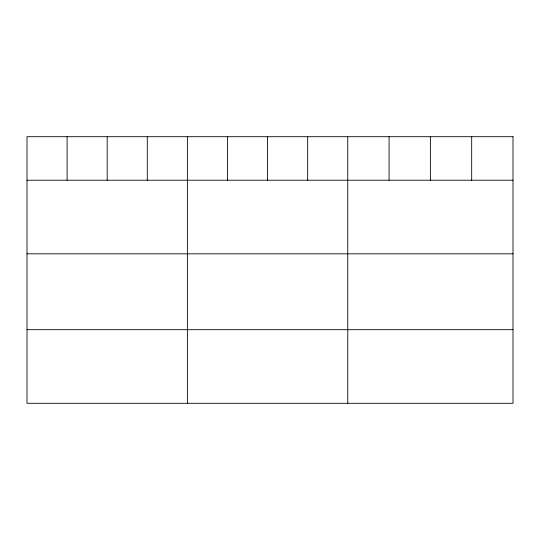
<?xml version="1.0" encoding="UTF-8"?>
<svg xmlns="http://www.w3.org/2000/svg" width="540" height="540" viewBox="0 0 540 540"><rect width="100%" height="100%" fill="white"/><g stroke="black" fill="none" stroke-linecap="round" stroke-linejoin="round"><path stroke-width="0.81" d="M27 180.212L513 180.212M27 253.827L513 253.827M27 329.684L513 329.684M471.69 136.701L471.69 180.212M430.38 136.701L430.38 180.212M389.07 136.701L389.07 180.212M347.76 136.701L347.76 403.299M307.665 136.701L307.665 180.212M267.57 136.701L267.57 180.212M227.475 136.701L227.475 180.212M187.38 136.701L187.38 403.299M147.285 136.701L147.285 180.212M107.19 136.701L107.19 180.212M67.095 136.701L67.095 180.212M513 136.701L27 136.701L27 403.299L513 403.299L513 136.701"/></g></svg>
